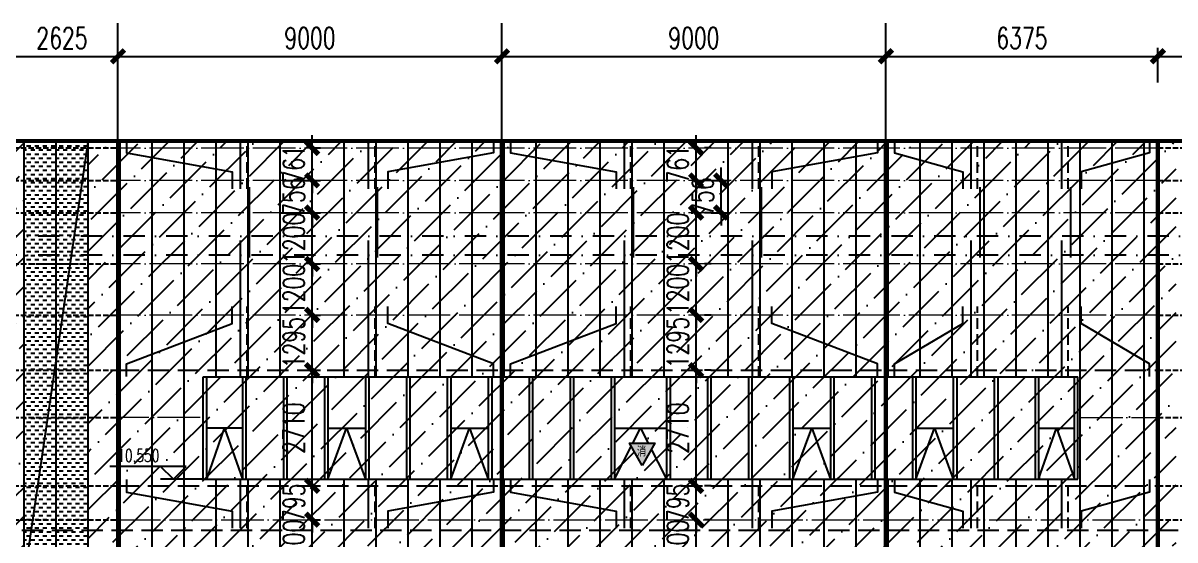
# Model space of a CAD drawing. Extents: x -2072575 to 87763, y -155913 to 742026.
# Drawn here: x -372440 to -345440, y 512340 to 524462 of the extents above; entities that cross this region are included whole.
import ezdxf
from ezdxf.enums import TextEntityAlignment as Align

# ---------------------------------------------------------------- set-up
doc = ezdxf.new("R2010")
doc.units = 0
doc.header["$LTSCALE"] = 1000
for name, pattern in [('20剖面图$0$DASH', [0.35, 0.25, -0.1]), ('__DASH', [0.35, 0.25, -0.1]), ('CENTER', [2, 1.25, -0.25, 0.25, -0.25]), ('DASHDOT', [1, 0.5, -0.25, 0, -0.25]), ('DASHED', [0.75, 0.5, -0.25]), ('DOT', [0.25, 0, -0.25]), ('DOTE', [2.42, 2, -0.2, 0.02, -0.2]), ('HIDDEN2', [0.1875, 0.125, -0.0625])]:
    doc.linetypes.add(name, pattern=pattern)
doc.layers.get('Defpoints').update_dxf_attribs({"color": 210})
for name, color, linetype in [('!ZN1-填充-8', 8, 'Continuous'), ('!ZN1-文字-7', 7, 'Continuous'), ('!ZN1-标注-173', 173, 'Continuous'), ('!ZN3-玻璃幕墙-4', 4, 'Continuous'), ('!ZN4-辅助材料-1', 1, 'Continuous'), ('12圆钢+30钢套管撑杆', 3, 'Continuous'), ('12圆钢斜拉条', 30, 'Continuous'), ('12圆钢直拉条', 22, 'Continuous'), ('250×150×4.5×8 H型钢', 3, 'HIDDEN2'), ('4玻璃幕墙', 4, 'Continuous'), ('60x60x5钢方管', 6, '20剖面图$0$DASH'), ('A-LIN-V', 9, 'Continuous'), ('A-云线', 50, 'Continuous'), ('AS-WALL', 40, 'Continuous'), ('DIM', 173, 'Continuous'), ('DIM_ELEV', 3, 'Continuous'), ('DOT', 8, 'DOT'), ('DOTE', 1, 'CENTER'), ('IE-填充-JYZS', 7, 'Continuous'), ('PUB_TEXT', 7, 'Continuous'), ('压型钢板', 23, 'Continuous')]:
    doc.layers.add(name, color=color, linetype=linetype)
doc.layers.add('A-加建区域', color=47, linetype='Continuous', plot=False)
doc.layers.add('冷弯薄壁C型钢 250x75x20x3.0', color=51, linetype='DOTE', lineweight=0)
doc.layers.add('梁', color=4, linetype='Continuous', lineweight=18)
doc.styles.add('_TCH_DIM', font='SIMPLEX', dxfattribs={"bigfont": 'GBCBIG'})
doc.styles.add('DHTEXT-1', font='romans.shx', dxfattribs={"width": 0.7, "bigfont": 'chinese.shx'})
doc.styles.add('样式 1', font='romans.shx', dxfattribs={"width": 0.7, "bigfont": 'chinese.shx'})
doc.dimstyles.new('ZN200', dxfattribs={"dimscale": 200, "dimtxt": 2.5, "dimasz": 1.5, "dimexe": 1, "dimexo": 2, "dimgap": 0.9, "dimtad": 1, "dimdec": 0, "dimdsep": 46, "dimtxsty": 'DHTEXT-1', "dimblk": 'ARCHTICK', "dimcen": 2.5, "dimclrd": 173, "dimclre": 173, "dimclrt": 7, "dimazin": 2, "dimtfac": 1, "dimtdec": 0, "dimtix": 1, "dimtmove": 2, "dimatfit": 3, "dimfxl": 0, "dimtolj": 1, "dimtzin": 0, "dimarcsym": 0})
pattern_1 = [(45, (388215.23, -503214.68), (252.5697, 926.0889), [1190.625, -238.125, 0, -238.125])]

# ---------------------------------------------------------------- blocks, each defined once
blk = doc.blocks.new('消防救援口标识')
blk.add_wipeout([(0, 0), (-150, 260), (150, 260)]).dxf.layer = '!ZN1-标注-173'
at = {"layer": '!ZN1-填充-8'}
h = blk.add_hatch(color=252, dxfattribs=at)
h.dxf.hatch_style = 1
h.paths.add_polyline_path([(0, 0), (-150, 260), (150, 260)])
at = {"layer": '!ZN1-标注-173'}
blk.add_lwpolyline([(0, 0), (-150, 260), (150, 260)], close=True, dxfattribs=at)
at = {"layer": '!ZN1-文字-7', "ltscale": 1.5, "style": '样式 1', "width": 0.7}
blk.add_text('消', height=120, dxfattribs=at).set_placement((-62, 164), align=Align.MIDDLE_LEFT)
blk = doc.blocks.new('20250905100330')
at = {"layer": '!ZN1-填充-8'}
h = blk.add_hatch(dxfattribs=at)
h.set_pattern_fill('ANSI36', color=252, scale=300, style=0)
h.set_pattern_definition(pattern_1)
h.paths.add_polyline_path([(6500, 2400), (6500, 0), (5200, 0), (5200, 2400)])
h.paths.add_polyline_path([(15800, 0), (-800, 0), (-800, 18450), (15800, 18450)])
h = blk.add_hatch(dxfattribs=at)
h.set_pattern_fill('ANSI36', color=252, scale=300, style=0)
h.set_pattern_definition(pattern_1)
h.paths.add_polyline_path([(42800, 18450), (17300, 18450), (17300, 0), (20000, 0), (20000, 5000), (25000, 5000), (25000, 0), (25000, 0), (25000, -300), (25300, 0), (40521, 0), (40500, 0), (27300, 0), (27300, 2400), (40500, 2400), (40500, 0), (44371, 0), (44300, 0), (42800, 0)])
at = {"layer": 'IE-填充-JYZS', "ltscale": 10}
h = blk.add_hatch(dxfattribs=at)
h.set_pattern_fill('DASH', color=252, scale=100)
h.set_pattern_definition([(0, (388215.23, -503214.675), (95.25, 95.25), [95.25, -95.25])])
h.paths.add_polyline_path([(17300, 8200), (15800, 8200), (15800, 18450), (17300, 18450)])
at = {"layer": '!ZN3-玻璃幕墙-4', "color": 252, "ltscale": 10}
for points in [[(20080, 10550), (20500, 11750), (20920, 10550)], [(22920, 10550), (23360, 11750), (23800, 10550)], [(25800, 10550), (26240, 11750), (26680, 10550)], [(29640, 10550), (30250, 11750), (30860, 10550)], [(33820, 10550), (34260, 11750), (34700, 10550)], [(36700, 10550), (37140, 11750), (37580, 10550)], [(39580, 10550), (40000, 11750), (40420, 10550)]]:
    blk.add_lwpolyline(points, dxfattribs=at)
at = {"layer": '4玻璃幕墙', "color": 252, "ltscale": 10}
for p, q in [((20000, 10550), (20000, 12950)), ((20000, 12950), (40500, 12950)), ((20080, 10550), (20080, 12950)), ((20920, 12950), (20920, 10550)), ((21000, 12950), (21000, 10550)), ((21880, 12950), (21880, 10550)), ((21960, 12950), (21960, 10550)), ((22840, 12950), (22840, 10550)), ((22920, 12950), (22920, 10550)), ((23800, 12950), (23800, 10550)), ((23880, 12950), (23880, 10550)), ((24760, 12950), (24760, 10550)), ((24840, 12950), (24840, 10550)), ((25720, 12950), (25720, 10550)), ((25800, 12950), (25800, 10550)), ((26680, 12950), (26680, 10550)), ((26760, 12950), (26760, 10550)), ((27640, 12950), (27640, 10550)), ((27720, 12950), (27720, 10550)), ((28600, 12950), (28600, 10550)), ((28680, 12950), (28680, 10550)), ((29560, 12950), (29560, 10550)), ((29640, 12950), (29640, 10550)), ((30860, 12950), (30860, 10550)), ((30940, 12950), (30940, 10550)), ((31820, 12950), (31820, 10550)), ((31900, 12950), (31900, 10550)), ((32780, 12950), (32780, 10550)), ((32860, 12950), (32860, 10550)), ((33740, 12950), (33740, 10550)), ((33820, 12950), (33820, 10550)), ((34700, 12950), (34700, 10550)), ((34780, 12950), (34780, 10550)), ((35660, 12950), (35660, 10550)), ((35740, 12950), (35740, 10550)), ((36620, 12950), (36620, 10550)), ((36700, 12950), (36700, 10550)), ((37580, 12950), (37580, 10550)), ((37660, 12950), (37660, 10550)), ((38540, 12950), (38540, 10550)), ((38620, 12950), (38620, 10550)), ((39500, 12950), (39500, 10550)), ((39580, 12950), (39580, 10550)), ((40420, 10550), (40420, 12950)), ((40500, 10550), (40500, 12950)), ((20920, 11750), (20080, 11750)), ((22920, 11750), (23800, 11750)), ((25800, 11750), (26680, 11750)), ((29640, 11750), (30860, 11750)), ((33820, 11750), (34700, 11750)), ((36700, 11750), (37580, 11750)), ((39580, 11750), (40420, 11750)), ((20000, 10550), (40500, 10550))]:
    blk.add_line(p, q, dxfattribs=at)
at = {"layer": 'A-LIN-V'}
for p, q in [((184900, 18500), (-700, 18500)), ((184900, 18450), (-700, 18450)), ((15800, 8200), (15800, 18450)), ((17300, 8200), (17300, 18450))]:
    blk.add_line(p, q, dxfattribs=at)
at = {"layer": 'AS-WALL', "color": 252}
blk.add_lwpolyline([(15800, 8200), (15800, 8200), (17300, 18450)], dxfattribs=at)
at = {"layer": '压型钢板', "color": 252, "ltscale": 10}
for p, q in [((15800, 0), (15800, 18500)), ((16550, 8200), (16550, 18500)), ((17300, 0), (17300, 18500)), ((18050, 0), (18050, 18500)), ((18800, 0), (18800, 18500)), ((19550, 0), (19550, 18500)), ((20300, 12950), (20300, 18500)), ((21050, 12950), (21050, 18500)), ((21800, 12950), (21800, 18500)), ((22550, 12950), (22550, 18500)), ((23300, 12950), (23300, 18500)), ((24050, 12950), (24050, 18500)), ((24800, 12950), (24800, 18500)), ((25550, 12950), (25550, 18500)), ((26300, 12950), (26300, 18500)), ((27050, 12950), (27050, 18500)), ((27800, 12950), (27800, 18500)), ((28550, 12950), (28550, 18500)), ((29300, 12950), (29300, 18500)), ((30050, 12950), (30050, 18500)), ((30800, 12950), (30800, 18500)), ((31550, 12950), (31550, 18500)), ((32300, 12950), (32300, 18500)), ((33050, 12950), (33050, 18500)), ((33800, 12950), (33800, 18500)), ((34550, 12950), (34550, 18500)), ((35300, 12950), (35300, 18500)), ((36050, 12950), (36050, 18500)), ((36800, 12950), (36800, 18500)), ((37550, 12950), (37550, 18500)), ((38300, 12950), (38300, 18500)), ((39050, 12950), (39050, 18500)), ((39800, 12950), (39800, 18500)), ((40550, 0), (40550, 18500)), ((41300, 0), (41300, 18500)), ((42050, 0), (42050, 18500)), ((20300, 5000), (20300, 10550)), ((21050, 5000), (21050, 10550)), ((21800, 5000), (21800, 10550)), ((22550, 5000), (22550, 10550)), ((23300, 5000), (23300, 10550)), ((24050, 5000), (24050, 10550)), ((24800, 5000), (24800, 10550)), ((25550, 0), (25550, 10550)), ((26300, 0), (26300, 10550)), ((27050, 0), (27050, 10550)), ((27800, 2400), (27800, 10550)), ((28550, 2400), (28550, 10550)), ((29300, 2400), (29300, 10550)), ((30050, 2400), (30050, 10550)), ((30800, 2400), (30800, 10550)), ((31550, 2400), (31550, 10550)), ((32300, 2400), (32300, 10550)), ((33050, 2400), (33050, 10550)), ((33800, 2400), (33800, 10550)), ((34550, 2400), (34550, 10550)), ((35300, 2400), (35300, 10550)), ((36050, 2400), (36050, 10550)), ((36800, 2400), (36800, 10550)), ((37550, 2400), (37550, 10550)), ((38300, 2400), (38300, 10550)), ((39050, 2400), (39050, 10550)), ((39800, 2400), (39800, 10550))]:
    blk.add_line(p, q, dxfattribs=at)
at = {"layer": '!ZN4-辅助材料-1', "color": 252, "xscale": 2, "yscale": 2, "zscale": 2}
blk.add_blockref('消防救援口标识', (30286, 10873), dxfattribs=at)
blk = doc.blocks.new('20250821140405')
at = {"layer": 'DOT', "linetype": 'DASHDOT'}
for p, q in [((192648.2, 18500), (-7043.9, 18500)), ((192648.2, 16250), (-7043.9, 16250)), ((192648.2, 15800), (-7043.9, 15800))]:
    blk.add_line(p, q, dxfattribs=at)
at = {"layer": 'DOTE', "ltscale": 280}
for p, q in [((18000, -5350), (18000, 21247.6)), ((27000, -5350), (27000, 21247.6)), ((36000, -5350), (36000, 21247.6))]:
    blk.add_line(p, q, dxfattribs=at)
blk = doc.blocks.new('_ArchTick')
at = {"color": 0, "linetype": 'ByBlock', "const_width": 0.4}
blk.add_lwpolyline([(-0.5, -0.5), (0.5, 0.5)], dxfattribs=at)
blk = doc.blocks.new('*D3595')
at = {"layer": 'Defpoints', "color": 0, "ltscale": 10, "transparency": 16777216}
for p in [(-366040, 521532), (-365665, 521532), (-366040, 520771)]:
    blk.add_point(p, dxfattribs=at)
at = {"layer": 'DIM', "color": 173, "linetype": 'ByBlock', "lineweight": -2, "ltscale": 10, "transparency": 16777216}
for p, q in [((-365665, 521532), (-365665, 521832)), ((-365665, 520771), (-365665, 521532)), ((-365640, 521532), (-365465, 521532)), ((-365665, 520771), (-365665, 520471)), ((-365640, 520771), (-365465, 520771))]:
    blk.add_line(p, q, dxfattribs=at)
at = {"layer": 'DIM', "color": 173, "lineweight": -2, "ltscale": 10, "transparency": 16777216, "xscale": 300, "yscale": 300, "zscale": 300}
for p, rotation in [((-365665, 521532), 270), ((-365665, 520771), 90)]:
    blk.add_blockref('_ArchTick', p, dxfattribs=dict(at, rotation=rotation))
at = {"layer": 'DIM', "color": 7, "ltscale": 10, "transparency": 16777216, "insert": (-366095, 521151), "char_height": 500, "attachment_point": 5, "rotation": 90, "style": 'DHTEXT-1'}
blk.add_mtext('\\A1;761', dxfattribs=at)
blk = doc.blocks.new('*D3596')
at = {"layer": 'Defpoints', "color": 0, "ltscale": 10, "transparency": 16777216}
for p in [(-366761, 520771), (-365665, 520771), (-366821, 520015)]:
    blk.add_point(p, dxfattribs=at)
at = {"layer": 'DIM', "color": 173, "linetype": 'ByBlock', "lineweight": -2, "ltscale": 10, "transparency": 16777216}
for p, q in [((-365665, 520771), (-365665, 521071)), ((-366361, 520771), (-365465, 520771)), ((-365665, 520015), (-365665, 520771)), ((-366421, 520015), (-365465, 520015)), ((-365665, 520015), (-365665, 519715))]:
    blk.add_line(p, q, dxfattribs=at)
at = {"layer": 'DIM', "color": 173, "lineweight": -2, "ltscale": 10, "transparency": 16777216, "xscale": 300, "yscale": 300, "zscale": 300}
for p, rotation in [((-365665, 520771), 270), ((-365665, 520015), 90)]:
    blk.add_blockref('_ArchTick', p, dxfattribs=dict(at, rotation=rotation))
at = {"layer": 'DIM', "color": 7, "ltscale": 10, "transparency": 16777216, "insert": (-366095, 520393), "char_height": 500, "attachment_point": 5, "rotation": 90, "style": 'DHTEXT-1'}
blk.add_mtext('\\A1;756', dxfattribs=at)
blk = doc.blocks.new('*D3597')
at = {"layer": 'Defpoints', "color": 0, "ltscale": 10, "transparency": 16777216}
for p in [(-366040, 520015), (-365665, 520015), (-366040, 518815)]:
    blk.add_point(p, dxfattribs=at)
at = {"layer": 'DIM', "color": 173, "linetype": 'ByBlock', "lineweight": -2, "ltscale": 10, "transparency": 16777216}
for p, q in [((-365665, 520015), (-365665, 520315)), ((-365665, 518815), (-365665, 520015)), ((-365640, 520015), (-365465, 520015)), ((-365665, 518815), (-365665, 518515)), ((-365640, 518815), (-365465, 518815))]:
    blk.add_line(p, q, dxfattribs=at)
at = {"layer": 'DIM', "color": 173, "lineweight": -2, "ltscale": 10, "transparency": 16777216, "xscale": 300, "yscale": 300, "zscale": 300}
for p, rotation in [((-365665, 520015), 270), ((-365665, 518815), 90)]:
    blk.add_blockref('_ArchTick', p, dxfattribs=dict(at, rotation=rotation))
at = {"layer": 'DIM', "color": 7, "ltscale": 10, "transparency": 16777216, "insert": (-366095, 519415), "char_height": 500, "attachment_point": 5, "rotation": 90, "style": 'DHTEXT-1'}
blk.add_mtext('\\A1;1200', dxfattribs=at)
blk = doc.blocks.new('*D3598')
at = {"layer": 'Defpoints', "color": 0, "ltscale": 10, "transparency": 16777216}
for p in [(-366040, 518815), (-365665, 518815), (-366040, 517615)]:
    blk.add_point(p, dxfattribs=at)
at = {"layer": 'DIM', "color": 173, "linetype": 'ByBlock', "lineweight": -2, "ltscale": 10, "transparency": 16777216}
for p, q in [((-365665, 518815), (-365665, 519115)), ((-365665, 517615), (-365665, 518815)), ((-365640, 518815), (-365465, 518815)), ((-365665, 517615), (-365665, 517315)), ((-365640, 517615), (-365465, 517615))]:
    blk.add_line(p, q, dxfattribs=at)
at = {"layer": 'DIM', "color": 173, "lineweight": -2, "ltscale": 10, "transparency": 16777216, "xscale": 300, "yscale": 300, "zscale": 300}
for p, rotation in [((-365665, 518815), 270), ((-365665, 517615), 90)]:
    blk.add_blockref('_ArchTick', p, dxfattribs=dict(at, rotation=rotation))
at = {"layer": 'DIM', "color": 7, "ltscale": 10, "transparency": 16777216, "insert": (-366095, 518215), "char_height": 500, "attachment_point": 5, "rotation": 90, "style": 'DHTEXT-1'}
blk.add_mtext('\\A1;1200', dxfattribs=at)
blk = doc.blocks.new('*D3599')
at = {"layer": 'Defpoints', "color": 0, "ltscale": 10, "transparency": 16777216}
for p in [(-366040, 517615), (-365665, 517615), (-366040, 516320)]:
    blk.add_point(p, dxfattribs=at)
at = {"layer": 'DIM', "color": 173, "linetype": 'ByBlock', "lineweight": -2, "ltscale": 10, "transparency": 16777216}
for p, q in [((-365665, 517615), (-365665, 517915)), ((-365665, 516320), (-365665, 517615)), ((-365640, 517615), (-365465, 517615)), ((-365665, 516320), (-365665, 516020)), ((-365640, 516320), (-365465, 516320))]:
    blk.add_line(p, q, dxfattribs=at)
at = {"layer": 'DIM', "color": 173, "lineweight": -2, "ltscale": 10, "transparency": 16777216, "xscale": 300, "yscale": 300, "zscale": 300}
for p, rotation in [((-365665, 517615), 270), ((-365665, 516320), 90)]:
    blk.add_blockref('_ArchTick', p, dxfattribs=dict(at, rotation=rotation))
at = {"layer": 'DIM', "color": 7, "ltscale": 10, "transparency": 16777216, "insert": (-366095, 516967), "char_height": 500, "attachment_point": 5, "rotation": 90, "style": 'DHTEXT-1'}
blk.add_mtext('\\A1;1295', dxfattribs=at)
blk = doc.blocks.new('*D3600')
at = {"layer": 'Defpoints', "color": 0, "ltscale": 10, "transparency": 16777216}
for p in [(-366040, 516320), (-365665, 516320), (-366040, 513610)]:
    blk.add_point(p, dxfattribs=at)
at = {"layer": 'DIM', "color": 173, "linetype": 'ByBlock', "lineweight": -2, "ltscale": 10, "transparency": 16777216}
for p, q in [((-365665, 513610), (-365665, 516320)), ((-365640, 516320), (-365465, 516320)), ((-365640, 513610), (-365465, 513610))]:
    blk.add_line(p, q, dxfattribs=at)
at = {"layer": 'DIM', "color": 173, "lineweight": -2, "ltscale": 10, "transparency": 16777216, "xscale": 300, "yscale": 300, "zscale": 300}
for p, rotation in [((-365665, 516320), 90), ((-365665, 513610), 270)]:
    blk.add_blockref('_ArchTick', p, dxfattribs=dict(at, rotation=rotation))
at = {"layer": 'DIM', "color": 7, "ltscale": 10, "transparency": 16777216, "insert": (-366095, 514965), "char_height": 500, "attachment_point": 5, "rotation": 90, "style": 'DHTEXT-1'}
blk.add_mtext('\\A1;2710', dxfattribs=at)
blk = doc.blocks.new('*D3601')
at = {"layer": 'Defpoints', "color": 0, "ltscale": 10, "transparency": 16777216}
for p in [(-366040, 513610), (-365665, 513610), (-366040, 512815)]:
    blk.add_point(p, dxfattribs=at)
at = {"layer": 'DIM', "color": 173, "linetype": 'ByBlock', "lineweight": -2, "ltscale": 10, "transparency": 16777216}
for p, q in [((-365665, 513610), (-365665, 513910)), ((-365665, 512815), (-365665, 513610)), ((-365640, 513610), (-365465, 513610)), ((-365665, 512815), (-365665, 512515)), ((-365640, 512815), (-365465, 512815))]:
    blk.add_line(p, q, dxfattribs=at)
at = {"layer": 'DIM', "color": 173, "lineweight": -2, "ltscale": 10, "transparency": 16777216, "xscale": 300, "yscale": 300, "zscale": 300}
for p, rotation in [((-365665, 513610), 270), ((-365665, 512815), 90)]:
    blk.add_blockref('_ArchTick', p, dxfattribs=dict(at, rotation=rotation))
at = {"layer": 'DIM', "color": 7, "ltscale": 10, "transparency": 16777216, "insert": (-366095, 513212), "char_height": 500, "attachment_point": 5, "rotation": 90, "style": 'DHTEXT-1'}
blk.add_mtext('\\A1;795', dxfattribs=at)
blk = doc.blocks.new('*D3602')
at = {"layer": 'Defpoints', "color": 0, "ltscale": 10, "transparency": 16777216}
for p in [(-366040, 512815), (-365665, 512815), (-366040, 511615)]:
    blk.add_point(p, dxfattribs=at)
at = {"layer": 'DIM', "color": 173, "linetype": 'ByBlock', "lineweight": -2, "ltscale": 10, "transparency": 16777216}
for p, q in [((-365665, 512815), (-365665, 513115)), ((-365665, 511615), (-365665, 512815)), ((-365640, 512815), (-365465, 512815)), ((-365665, 511615), (-365665, 511315)), ((-365640, 511615), (-365465, 511615))]:
    blk.add_line(p, q, dxfattribs=at)
at = {"layer": 'DIM', "color": 173, "lineweight": -2, "ltscale": 10, "transparency": 16777216, "xscale": 300, "yscale": 300, "zscale": 300}
for p, rotation in [((-365665, 512815), 270), ((-365665, 511615), 90)]:
    blk.add_blockref('_ArchTick', p, dxfattribs=dict(at, rotation=rotation))
at = {"layer": 'DIM', "color": 7, "ltscale": 10, "transparency": 16777216, "insert": (-366095, 512215), "char_height": 500, "attachment_point": 5, "rotation": 90, "style": 'DHTEXT-1'}
blk.add_mtext('\\A1;1200', dxfattribs=at)
blk = doc.blocks.new('*D3606')
at = {"layer": 'Defpoints', "color": 0, "ltscale": 10, "transparency": 16777216}
for p in [(-356715, 521532), (-356665, 521532), (-356715, 520771)]:
    blk.add_point(p, dxfattribs=at)
at = {"layer": 'DIM', "color": 173, "linetype": 'ByBlock', "lineweight": -2, "ltscale": 10, "transparency": 16777216}
for p, q in [((-356665, 521532), (-356665, 521832)), ((-356665, 520771), (-356665, 521532)), ((-356315, 521532), (-356465, 521532)), ((-356665, 520771), (-356665, 520471)), ((-356315, 520771), (-356465, 520771))]:
    blk.add_line(p, q, dxfattribs=at)
at = {"layer": 'DIM', "color": 173, "lineweight": -2, "ltscale": 10, "transparency": 16777216, "xscale": 300, "yscale": 300, "zscale": 300}
for p, rotation in [((-356665, 521532), 270), ((-356665, 520771), 90)]:
    blk.add_blockref('_ArchTick', p, dxfattribs=dict(at, rotation=rotation))
at = {"layer": 'DIM', "color": 7, "ltscale": 10, "transparency": 16777216, "insert": (-357095, 521151), "char_height": 500, "attachment_point": 5, "rotation": 90, "style": 'DHTEXT-1'}
blk.add_mtext('\\A1;761', dxfattribs=at)
blk = doc.blocks.new('*D3607')
at = {"layer": 'Defpoints', "color": 0, "ltscale": 10, "transparency": 16777216}
for p in [(-356715, 520771), (-356079, 520771), (-356715, 520015)]:
    blk.add_point(p, dxfattribs=at)
at = {"layer": 'DIM', "color": 173, "linetype": 'ByBlock', "lineweight": -2, "ltscale": 10, "transparency": 16777216}
for p, q in [((-356079, 520771), (-356079, 521071)), ((-356315, 520771), (-355879, 520771)), ((-356079, 520015), (-356079, 520771)), ((-356315, 520015), (-355879, 520015)), ((-356079, 520015), (-356079, 519715))]:
    blk.add_line(p, q, dxfattribs=at)
at = {"layer": 'DIM', "color": 173, "lineweight": -2, "ltscale": 10, "transparency": 16777216, "xscale": 300, "yscale": 300, "zscale": 300}
for p, rotation in [((-356079, 520771), 270), ((-356079, 520015), 90)]:
    blk.add_blockref('_ArchTick', p, dxfattribs=dict(at, rotation=rotation))
at = {"layer": 'DIM', "color": 7, "ltscale": 10, "transparency": 16777216, "insert": (-356509, 520393), "char_height": 500, "attachment_point": 5, "rotation": 90, "style": 'DHTEXT-1'}
blk.add_mtext('\\A1;756', dxfattribs=at)
blk = doc.blocks.new('*D3608')
at = {"layer": 'Defpoints', "color": 0, "ltscale": 10, "transparency": 16777216}
for p in [(-356715, 520015), (-356665, 520015), (-356715, 518815)]:
    blk.add_point(p, dxfattribs=at)
at = {"layer": 'DIM', "color": 173, "linetype": 'ByBlock', "lineweight": -2, "ltscale": 10, "transparency": 16777216}
for p, q in [((-356665, 520015), (-356665, 520315)), ((-356665, 518815), (-356665, 520015)), ((-356315, 520015), (-356465, 520015)), ((-356665, 518815), (-356665, 518515)), ((-356315, 518815), (-356465, 518815))]:
    blk.add_line(p, q, dxfattribs=at)
at = {"layer": 'DIM', "color": 173, "lineweight": -2, "ltscale": 10, "transparency": 16777216, "xscale": 300, "yscale": 300, "zscale": 300}
for p, rotation in [((-356665, 520015), 270), ((-356665, 518815), 90)]:
    blk.add_blockref('_ArchTick', p, dxfattribs=dict(at, rotation=rotation))
at = {"layer": 'DIM', "color": 7, "ltscale": 10, "transparency": 16777216, "insert": (-357095, 519415), "char_height": 500, "attachment_point": 5, "rotation": 90, "style": 'DHTEXT-1'}
blk.add_mtext('\\A1;1200', dxfattribs=at)
blk = doc.blocks.new('*D3609')
at = {"layer": 'Defpoints', "color": 0, "ltscale": 10, "transparency": 16777216}
for p in [(-356715, 518815), (-356665, 518815), (-356715, 517615)]:
    blk.add_point(p, dxfattribs=at)
at = {"layer": 'DIM', "color": 173, "linetype": 'ByBlock', "lineweight": -2, "ltscale": 10, "transparency": 16777216}
for p, q in [((-356665, 518815), (-356665, 519115)), ((-356665, 517615), (-356665, 518815)), ((-356315, 518815), (-356465, 518815)), ((-356665, 517615), (-356665, 517315)), ((-356315, 517615), (-356465, 517615))]:
    blk.add_line(p, q, dxfattribs=at)
at = {"layer": 'DIM', "color": 173, "lineweight": -2, "ltscale": 10, "transparency": 16777216, "xscale": 300, "yscale": 300, "zscale": 300}
for p, rotation in [((-356665, 518815), 270), ((-356665, 517615), 90)]:
    blk.add_blockref('_ArchTick', p, dxfattribs=dict(at, rotation=rotation))
at = {"layer": 'DIM', "color": 7, "ltscale": 10, "transparency": 16777216, "insert": (-357095, 518215), "char_height": 500, "attachment_point": 5, "rotation": 90, "style": 'DHTEXT-1'}
blk.add_mtext('\\A1;1200', dxfattribs=at)
blk = doc.blocks.new('*D3610')
at = {"layer": 'Defpoints', "color": 0, "ltscale": 10, "transparency": 16777216}
for p in [(-356715, 517615), (-356665, 517615), (-356715, 516320)]:
    blk.add_point(p, dxfattribs=at)
at = {"layer": 'DIM', "color": 173, "linetype": 'ByBlock', "lineweight": -2, "ltscale": 10, "transparency": 16777216}
for p, q in [((-356665, 517615), (-356665, 517915)), ((-356665, 516320), (-356665, 517615)), ((-356315, 517615), (-356465, 517615)), ((-356665, 516320), (-356665, 516020)), ((-356315, 516320), (-356465, 516320))]:
    blk.add_line(p, q, dxfattribs=at)
at = {"layer": 'DIM', "color": 173, "lineweight": -2, "ltscale": 10, "transparency": 16777216, "xscale": 300, "yscale": 300, "zscale": 300}
for p, rotation in [((-356665, 517615), 270), ((-356665, 516320), 90)]:
    blk.add_blockref('_ArchTick', p, dxfattribs=dict(at, rotation=rotation))
at = {"layer": 'DIM', "color": 7, "ltscale": 10, "transparency": 16777216, "insert": (-357095, 516967), "char_height": 500, "attachment_point": 5, "rotation": 90, "style": 'DHTEXT-1'}
blk.add_mtext('\\A1;1295', dxfattribs=at)
blk = doc.blocks.new('*D3611')
at = {"layer": 'Defpoints', "color": 0, "ltscale": 10, "transparency": 16777216}
for p in [(-356715, 516320), (-356665, 516320), (-356715, 513610)]:
    blk.add_point(p, dxfattribs=at)
at = {"layer": 'DIM', "color": 173, "linetype": 'ByBlock', "lineweight": -2, "ltscale": 10, "transparency": 16777216}
for p, q in [((-356665, 513610), (-356665, 516320)), ((-356315, 516320), (-356465, 516320)), ((-356315, 513610), (-356465, 513610))]:
    blk.add_line(p, q, dxfattribs=at)
at = {"layer": 'DIM', "color": 173, "lineweight": -2, "ltscale": 10, "transparency": 16777216, "xscale": 300, "yscale": 300, "zscale": 300}
for p, rotation in [((-356665, 516320), 90), ((-356665, 513610), 270)]:
    blk.add_blockref('_ArchTick', p, dxfattribs=dict(at, rotation=rotation))
at = {"layer": 'DIM', "color": 7, "ltscale": 10, "transparency": 16777216, "insert": (-357095, 514965), "char_height": 500, "attachment_point": 5, "rotation": 90, "style": 'DHTEXT-1'}
blk.add_mtext('\\A1;2710', dxfattribs=at)
blk = doc.blocks.new('*D3612')
at = {"layer": 'Defpoints', "color": 0, "ltscale": 10, "transparency": 16777216}
for p in [(-356715, 513610), (-356665, 513610), (-356715, 512815)]:
    blk.add_point(p, dxfattribs=at)
at = {"layer": 'DIM', "color": 173, "linetype": 'ByBlock', "lineweight": -2, "ltscale": 10, "transparency": 16777216}
for p, q in [((-356665, 513610), (-356665, 513910)), ((-356665, 512815), (-356665, 513610)), ((-356315, 513610), (-356465, 513610)), ((-356665, 512815), (-356665, 512515)), ((-356315, 512815), (-356465, 512815))]:
    blk.add_line(p, q, dxfattribs=at)
at = {"layer": 'DIM', "color": 173, "lineweight": -2, "ltscale": 10, "transparency": 16777216, "xscale": 300, "yscale": 300, "zscale": 300}
for p, rotation in [((-356665, 513610), 270), ((-356665, 512815), 90)]:
    blk.add_blockref('_ArchTick', p, dxfattribs=dict(at, rotation=rotation))
at = {"layer": 'DIM', "color": 7, "ltscale": 10, "transparency": 16777216, "insert": (-357095, 513212), "char_height": 500, "attachment_point": 5, "rotation": 90, "style": 'DHTEXT-1'}
blk.add_mtext('\\A1;795', dxfattribs=at)
blk = doc.blocks.new('*D3613')
at = {"layer": 'Defpoints', "color": 0, "ltscale": 10, "transparency": 16777216}
for p in [(-356715, 512815), (-356665, 512815), (-356715, 511615)]:
    blk.add_point(p, dxfattribs=at)
at = {"layer": 'DIM', "color": 173, "linetype": 'ByBlock', "lineweight": -2, "ltscale": 10, "transparency": 16777216}
for p, q in [((-356665, 512815), (-356665, 513115)), ((-356665, 511615), (-356665, 512815)), ((-356315, 512815), (-356465, 512815)), ((-356665, 511615), (-356665, 511315)), ((-356315, 511615), (-356465, 511615))]:
    blk.add_line(p, q, dxfattribs=at)
at = {"layer": 'DIM', "color": 173, "lineweight": -2, "ltscale": 10, "transparency": 16777216, "xscale": 300, "yscale": 300, "zscale": 300}
for p, rotation in [((-356665, 512815), 270), ((-356665, 511615), 90)]:
    blk.add_blockref('_ArchTick', p, dxfattribs=dict(at, rotation=rotation))
at = {"layer": 'DIM', "color": 7, "ltscale": 10, "transparency": 16777216, "insert": (-357095, 512215), "char_height": 500, "attachment_point": 5, "rotation": 90, "style": 'DHTEXT-1'}
blk.add_mtext('\\A1;1200', dxfattribs=at)
blk = doc.blocks.new('*D3648')
at = {"layer": 'Defpoints', "color": 0, "ltscale": 10, "transparency": 16777216}
for p in [(-343215, 523681), (-345840, 522664), (-343215, 522664)]:
    blk.add_point(p, dxfattribs=at)
at = {"layer": 'DIM', "color": 173, "linetype": 'ByBlock', "lineweight": -2, "ltscale": 10, "transparency": 16777216}
for p, q in [((-345840, 523064), (-345840, 523881)), ((-343215, 523064), (-343215, 523881)), ((-345840, 523681), (-343215, 523681))]:
    blk.add_line(p, q, dxfattribs=at)
at = {"layer": 'DIM', "color": 173, "lineweight": -2, "ltscale": 10, "transparency": 16777216, "xscale": 300, "yscale": 300, "zscale": 300, "rotation": 180}
blk.add_blockref('_ArchTick', (-345840, 523681), dxfattribs=at)
at = {"layer": 'DIM', "color": 173, "lineweight": -2, "ltscale": 10, "transparency": 16777216, "xscale": 300, "yscale": 300, "zscale": 300}
blk.add_blockref('_ArchTick', (-343215, 523681), dxfattribs=at)
at = {"layer": 'DIM', "color": 7, "ltscale": 10, "transparency": 16777216, "insert": (-344528, 524111), "char_height": 500, "attachment_point": 5, "style": 'DHTEXT-1'}
blk.add_mtext('\\A1;2625', dxfattribs=at)
blk = doc.blocks.new('*D3649')
at = {"layer": 'Defpoints', "color": 0, "ltscale": 10, "transparency": 16777216}
for p in [(-345840, 523681), (-352215, 522664), (-345840, 522664)]:
    blk.add_point(p, dxfattribs=at)
at = {"layer": 'DIM', "color": 173, "linetype": 'ByBlock', "lineweight": -2, "ltscale": 10, "transparency": 16777216}
for p, q in [((-352215, 523064), (-352215, 523881)), ((-345840, 523064), (-345840, 523881)), ((-352215, 523681), (-345840, 523681))]:
    blk.add_line(p, q, dxfattribs=at)
at = {"layer": 'DIM', "color": 173, "lineweight": -2, "ltscale": 10, "transparency": 16777216, "xscale": 300, "yscale": 300, "zscale": 300, "rotation": 180}
blk.add_blockref('_ArchTick', (-352215, 523681), dxfattribs=at)
at = {"layer": 'DIM', "color": 173, "lineweight": -2, "ltscale": 10, "transparency": 16777216, "xscale": 300, "yscale": 300, "zscale": 300}
blk.add_blockref('_ArchTick', (-345840, 523681), dxfattribs=at)
at = {"layer": 'DIM', "color": 7, "ltscale": 10, "transparency": 16777216, "insert": (-349028, 524111), "char_height": 500, "attachment_point": 5, "style": 'DHTEXT-1'}
blk.add_mtext('\\A1;6375', dxfattribs=at)
blk = doc.blocks.new('*D3650')
at = {"layer": 'Defpoints', "color": 0, "ltscale": 10, "transparency": 16777216}
for p in [(-352215, 523681), (-361215, 522664), (-352215, 522664)]:
    blk.add_point(p, dxfattribs=at)
at = {"layer": 'DIM', "color": 173, "linetype": 'ByBlock', "lineweight": -2, "ltscale": 10, "transparency": 16777216}
for p, q in [((-361215, 523064), (-361215, 523881)), ((-352215, 523064), (-352215, 523881)), ((-361215, 523681), (-352215, 523681))]:
    blk.add_line(p, q, dxfattribs=at)
at = {"layer": 'DIM', "color": 173, "lineweight": -2, "ltscale": 10, "transparency": 16777216, "xscale": 300, "yscale": 300, "zscale": 300, "rotation": 180}
blk.add_blockref('_ArchTick', (-361215, 523681), dxfattribs=at)
at = {"layer": 'DIM', "color": 173, "lineweight": -2, "ltscale": 10, "transparency": 16777216, "xscale": 300, "yscale": 300, "zscale": 300}
blk.add_blockref('_ArchTick', (-352215, 523681), dxfattribs=at)
at = {"layer": 'DIM', "color": 7, "ltscale": 10, "transparency": 16777216, "insert": (-356715, 524111), "char_height": 500, "attachment_point": 5, "style": 'DHTEXT-1'}
blk.add_mtext('\\A1;9000', dxfattribs=at)
blk = doc.blocks.new('*D3651')
at = {"layer": 'Defpoints', "color": 0, "ltscale": 10, "transparency": 16777216}
for p in [(-361215, 523681), (-370215, 522664), (-361215, 522664)]:
    blk.add_point(p, dxfattribs=at)
at = {"layer": 'DIM', "color": 173, "linetype": 'ByBlock', "lineweight": -2, "ltscale": 10, "transparency": 16777216}
for p, q in [((-370215, 523064), (-370215, 523881)), ((-361215, 523064), (-361215, 523881)), ((-370215, 523681), (-361215, 523681))]:
    blk.add_line(p, q, dxfattribs=at)
at = {"layer": 'DIM', "color": 173, "lineweight": -2, "ltscale": 10, "transparency": 16777216, "xscale": 300, "yscale": 300, "zscale": 300, "rotation": 180}
blk.add_blockref('_ArchTick', (-370215, 523681), dxfattribs=at)
at = {"layer": 'DIM', "color": 173, "lineweight": -2, "ltscale": 10, "transparency": 16777216, "xscale": 300, "yscale": 300, "zscale": 300}
blk.add_blockref('_ArchTick', (-361215, 523681), dxfattribs=at)
at = {"layer": 'DIM', "color": 7, "ltscale": 10, "transparency": 16777216, "insert": (-365715, 524111), "char_height": 500, "attachment_point": 5, "style": 'DHTEXT-1'}
blk.add_mtext('\\A1;9000', dxfattribs=at)
blk = doc.blocks.new('*D3652')
at = {"layer": 'Defpoints', "color": 0, "ltscale": 10, "transparency": 16777216}
for p in [(-370215, 523681), (-372840, 522664), (-370215, 522664)]:
    blk.add_point(p, dxfattribs=at)
at = {"layer": 'DIM', "color": 173, "linetype": 'ByBlock', "lineweight": -2, "ltscale": 10, "transparency": 16777216}
for p, q in [((-372840, 523064), (-372840, 523881)), ((-370215, 523064), (-370215, 523881)), ((-372840, 523681), (-370215, 523681))]:
    blk.add_line(p, q, dxfattribs=at)
at = {"layer": 'DIM', "color": 173, "lineweight": -2, "ltscale": 10, "transparency": 16777216, "xscale": 300, "yscale": 300, "zscale": 300, "rotation": 180}
blk.add_blockref('_ArchTick', (-372840, 523681), dxfattribs=at)
at = {"layer": 'DIM', "color": 173, "lineweight": -2, "ltscale": 10, "transparency": 16777216, "xscale": 300, "yscale": 300, "zscale": 300}
blk.add_blockref('_ArchTick', (-370215, 523681), dxfattribs=at)
at = {"layer": 'DIM', "color": 7, "ltscale": 10, "transparency": 16777216, "insert": (-371528, 524111), "char_height": 500, "attachment_point": 5, "style": 'DHTEXT-1'}
blk.add_mtext('\\A1;2625', dxfattribs=at)

msp = doc.modelspace()

# ---------------------------------------------------------------- linework, layer by layer
at = {"layer": 'A-加建区域', "linetype": '__DASH', "ltscale": 2}
msp.add_line((-195567, 512564.7), (-395259.1, 512564.7), dxfattribs=at)
at = {"layer": 'DIM_ELEV'}
for p, q in [((-368615.2, 514064.7), (-370403.2, 514064.7)), ((-368915.2, 513764.7), (-369215.2, 514064.7)), ((-368915.2, 513764.7), (-368615.2, 514064.7)), ((-368215.2, 513764.7), (-369215.2, 513764.7))]:
    msp.add_line(p, q, dxfattribs=at)

# ---------------------------------------------------------------- texts
at = {"layer": 'PUB_TEXT', "style": '_TCH_DIM', "width": 0.705882}
msp.add_text('10.550', height=297.5, dxfattribs=at).set_placement((-370233.2, 514169.7))

# ---------------------------------------------------------------- dimensions: what is measured, and where the dimension line sits
at = {"layer": 'DIM', "ltscale": 10}
for base, p1, p2, picture, middle in [((-370215.2, 523681.3), (-372840.2, 522664.2), (-370215.2, 522664.2), '*D3652', (-371527.7, 524111.3)), ((-361215.2, 523681.3), (-370215.2, 522664.2), (-361215.2, 522664.2), '*D3651', (-365715.2, 524111.3)), ((-352215.2, 523681.3), (-361215.2, 522664.2), (-352215.2, 522664.2), '*D3650', (-356715.2, 524111.3)), ((-345840.2, 523681.3), (-352215.2, 522664.2), (-345840.2, 522664.2), '*D3649', (-349027.7, 524111.3)), ((-343215.2, 523681.3), (-345840.2, 522664.2), (-343215.2, 522664.2), '*D3648', (-344527.7, 524111.3))]:
    dim = msp.add_linear_dim(base=base, p1=p1, p2=p2, dimstyle='ZN200', override={"dimfxl": 2}, dxfattribs=at)
    dim.commit()
    dim.dimension.update_dxf_attribs({"geometry": picture, "text_midpoint": middle})

# ---------------------------------------------------------------- next in the draw order: block references
at = {"layer": '12圆钢直拉条', "ltscale": 1000}
msp.add_blockref('20250905100330', (-388215.2, 503214.7), dxfattribs=at)

# ---------------------------------------------------------------- next in the draw order: linework, layer by layer
at = {"layer": '12圆钢+30钢套管撑杆', "color": 3}
for p, q in [((-367340.2, 520570.9), (-367340.2, 521714.7)), ((-364340.2, 520570.9), (-364340.2, 521714.7)), ((-358340.2, 520570.9), (-358340.2, 521714.7)), ((-355340.2, 520570.9), (-355340.2, 521714.7)), ((-350215.2, 520570.9), (-350215.2, 521714.7)), ((-348090.2, 520570.9), (-348090.2, 521714.7)), ((-367340.2, 516164.7), (-367340.2, 517814.7)), ((-364340.2, 516164.7), (-364340.2, 517814.7)), ((-358340.2, 516164.7), (-358340.2, 517814.7)), ((-355340.2, 516164.7), (-355340.2, 517814.7)), ((-350215.2, 516164.7), (-350215.2, 517814.7)), ((-348090.2, 516164.7), (-348090.2, 517814.7)), ((-367340.2, 512614.7), (-367340.2, 513758.4)), ((-364340.2, 512614.7), (-364340.2, 513758.4)), ((-358340.2, 512614.7), (-358340.2, 513758.4)), ((-355340.2, 512614.7), (-355340.2, 513758.4)), ((-350215.2, 512614.7), (-350215.2, 513758.4)), ((-348090.2, 512614.7), (-348090.2, 513758.4))]:
    msp.add_line(p, q, dxfattribs=at)
at = {"layer": '12圆钢+30钢套管撑杆', "color": 3, "linetype": 'DASHED', "ltscale": 0.5}
for p, q in [((-367190.2, 520570.9), (-367190.2, 521714.7)), ((-364190.2, 520570.9), (-364190.2, 521714.7)), ((-358190.2, 520570.9), (-358190.2, 521714.7)), ((-355190.2, 520570.9), (-355190.2, 521714.7)), ((-350065.2, 520570.9), (-350065.2, 521714.7)), ((-347940.2, 520570.9), (-347940.2, 521714.7)), ((-367190.2, 516164.7), (-367190.2, 517814.7)), ((-364190.2, 516164.7), (-364190.2, 517814.7)), ((-358190.2, 516164.7), (-358190.2, 517814.7)), ((-355190.2, 516164.7), (-355190.2, 517814.7)), ((-350065.2, 516164.7), (-350065.2, 517814.7)), ((-347940.2, 516164.7), (-347940.2, 517814.7)), ((-367190.2, 512614.7), (-367190.2, 513758.4)), ((-364190.2, 512614.7), (-364190.2, 513758.4)), ((-358190.2, 512614.7), (-358190.2, 513758.4)), ((-355190.2, 512614.7), (-355190.2, 513758.4)), ((-350065.2, 512614.7), (-350065.2, 513758.4)), ((-347940.2, 512614.7), (-347940.2, 513758.4))]:
    msp.add_line(p, q, dxfattribs=at)
at = {"layer": '12圆钢斜拉条', "ltscale": 1000}
for points in [[(-370015.2, 521714.7), (-370015.2, 521414.7), (-367540.2, 520970.9), (-367540.2, 520570.9)], [(-361415.2, 521714.7), (-361415.2, 521414.7), (-363890.2, 520970.9), (-363890.2, 520570.9)], [(-361015.2, 521714.7), (-361015.2, 521414.7), (-358540.2, 520970.9), (-358540.2, 520570.9)], [(-352415.2, 521714.7), (-352415.2, 521414.7), (-354890.2, 520970.9), (-354890.2, 520570.9)], [(-352015.2, 521714.7), (-352015.2, 521414.7), (-350415.2, 520970.9), (-350415.2, 520570.9)], [(-346040.2, 521714.7), (-346040.2, 521414.7), (-347640.2, 520970.9), (-347640.2, 520570.9)], [(-370015.2, 516169.7), (-370015.2, 516469.7), (-367540.2, 517414.7), (-367540.2, 517814.7)], [(-361415.2, 516169.7), (-361415.2, 516469.7), (-363890.2, 517414.7), (-363890.2, 517814.7)], [(-361015.2, 516169.7), (-361015.2, 516469.7), (-358540.2, 517414.7), (-358540.2, 517814.7)], [(-352415.2, 516169.7), (-352415.2, 516469.7), (-354890.2, 517414.7), (-354890.2, 517814.7)], [(-352015.2, 516169.7), (-352015.2, 516469.7), (-350415.2, 517414.7), (-350415.2, 517814.7)], [(-346040.2, 516169.7), (-346040.2, 516469.7), (-347640.2, 517414.7), (-347640.2, 517814.7)], [(-370015.2, 513758.4), (-370015.2, 513458.4), (-367540.2, 513014.7), (-367540.2, 512614.7)], [(-361415.2, 513758.4), (-361415.2, 513458.4), (-363890.2, 513014.7), (-363890.2, 512614.7)], [(-361015.2, 513758.4), (-361015.2, 513458.4), (-358540.2, 513014.7), (-358540.2, 512614.7)], [(-352415.2, 513758.4), (-352415.2, 513458.4), (-354890.2, 513014.7), (-354890.2, 512614.7)], [(-352015.2, 513758.4), (-352015.2, 513458.4), (-350415.2, 513014.7), (-350415.2, 512614.7)], [(-346040.2, 513758.4), (-346040.2, 513458.4), (-347640.2, 513014.7), (-347640.2, 512614.7)]]:
    msp.add_lwpolyline(points, dxfattribs=at)
at = {"layer": '12圆钢直拉条', "ltscale": 1000}
for p, q in [((-367140.2, 520614.7), (-367140.2, 518964.7)), ((-364140.2, 520614.7), (-364140.2, 518964.7)), ((-358140.2, 520614.7), (-358140.2, 518964.7)), ((-355140.2, 520614.7), (-355140.2, 518964.7)), ((-350015.2, 520614.7), (-350015.2, 518964.7)), ((-347890.2, 520614.7), (-347890.2, 518964.7)), ((-367340.2, 517714.7), (-367340.2, 519364.7)), ((-364340.2, 517714.7), (-364340.2, 519364.7)), ((-358340.2, 517714.7), (-358340.2, 519364.7)), ((-355340.2, 517714.7), (-355340.2, 519364.7)), ((-350215.2, 517714.7), (-350215.2, 519364.7)), ((-348090.2, 517714.7), (-348090.2, 519364.7))]:
    msp.add_line(p, q, dxfattribs=at)
at = {"layer": '250×150×4.5×8 H型钢', "linetype": '20剖面图$0$DASH', "ltscale": 2}
for p, q in [((-370215.2, 516319.7), (-361215.2, 516319.7)), ((-361215.2, 516319.7), (-352215.2, 516319.7)), ((-352215.2, 516319.7), (-345840.2, 516319.7)), ((-370215.2, 513609.7), (-361215.2, 513609.7)), ((-361215.2, 513609.7), (-352215.2, 513609.7)), ((-352215.2, 513609.7), (-345840.2, 513609.7))]:
    msp.add_line(p, q, dxfattribs=at)
at = {"layer": '60x60x5钢方管', "ltscale": 0.5}
for p, q in [((-372840.2, 521531.8, 0), (-370215.2, 521531.8, 0)), ((-345840.2, 521531.8, 0), (-343215.2, 521531.8, 0)), ((-372840.2, 520770.9), (-370215.2, 520770.9)), ((-345840.2, 520770.9), (-343215.2, 520770.9)), ((-372840.2, 520014.7), (-370215.2, 520014.7)), ((-345840.2, 520014.7), (-343215.2, 520014.7)), ((-372840.2, 518814.7), (-370215.2, 518814.7)), ((-345840.2, 518814.7), (-343215.2, 518814.7)), ((-372840.2, 517614.7), (-370215.2, 517614.7)), ((-345840.2, 517614.7), (-343215.2, 517614.7)), ((-372840.2, 516319.7), (-370215.2, 516319.7)), ((-345840.2, 516319.7), (-343215.2, 516319.7)), ((-372840.2, 515214.7), (-370215.2, 515214.7)), ((-345840.2, 515214.7), (-343215.2, 515214.7)), ((-372840.2, 513609.7), (-370215.2, 513609.7)), ((-345840.2, 513609.7), (-343215.2, 513609.7)), ((-372840.2, 512814.7), (-370215.2, 512814.7)), ((-345840.2, 512814.7), (-343215.2, 512814.7))]:
    msp.add_line(p, q, dxfattribs=at)
at = {"layer": '冷弯薄壁C型钢 250x75x20x3.0', "ltscale": 0.5}
for p, q in [((-361215.2, 521526.8, 0), (-370215.2, 521526.8, 0)), ((-352215.2, 521526.8, 0), (-361215.2, 521526.8, 0)), ((-345840.2, 521526.8, 0), (-352215.2, 521526.8, 0)), ((-361215.2, 520770.9), (-370215.2, 520770.9)), ((-352215.2, 520770.9), (-361215.2, 520770.9)), ((-345840.2, 520770.9), (-352215.2, 520770.9)), ((-361215.2, 520014.7), (-370215.2, 520014.7)), ((-352215.2, 520014.7), (-361215.2, 520014.7)), ((-345840.2, 520014.7), (-352215.2, 520014.7)), ((-361215.2, 518814.7), (-370215.2, 518814.7)), ((-352215.2, 518814.7), (-361215.2, 518814.7)), ((-345840.2, 518814.7), (-352215.2, 518814.7)), ((-361215.2, 517614.7), (-370215.2, 517614.7)), ((-352215.2, 517614.7), (-361215.2, 517614.7)), ((-345840.2, 517614.7), (-352215.2, 517614.7)), ((-368285.2, 515214.7), (-370215.2, 515214.7)), ((-347665.2, 515214.7), (-345840.2, 515214.7)), ((-370215.2, 512814.7), (-361215.2, 512814.7)), ((-361215.2, 512814.7), (-352215.2, 512814.7)), ((-352215.2, 512814.7), (-345840.2, 512814.7))]:
    msp.add_line(p, q, dxfattribs=at)
at = {"layer": '梁', "ltscale": 10, "const_width": 100}
for points in [[(-370215.2, 521714.7), (-370215.2, 502914.7)], [(-361215.2, 521714.7), (-361215.2, 502914.7)], [(-352215.2, 521714.7), (-352215.2, 502914.7)]]:
    msp.add_lwpolyline(points, dxfattribs=at)
at = {"layer": '梁', "color": 1, "ltscale": 10, "const_width": 100}
msp.add_lwpolyline([(-345840.2, 521714.7), (-345840.2, 502914.7)], dxfattribs=at)

# ---------------------------------------------------------------- next in the draw order: block references
at = {"layer": 'A-云线', "ltscale": 10}
msp.add_blockref('20250821140405', (-388215.2, 503214.7), dxfattribs=at)

# ---------------------------------------------------------------- next in the draw order: dimensions: what is measured, and where the dimension line sits
at = {"layer": 'DIM', "ltscale": 10}
for base, p1, p2, picture, middle in [((-365665.2, 521531.8), (-366040.2, 520770.9), (-366040.2, 521531.8), '*D3595', (-366095.2, 521151.3)), ((-356665.2, 521531.8), (-356715.2, 520770.9), (-356715.2, 521531.8), '*D3606', (-357095.2, 521151.3)), ((-365665.2, 520770.9), (-366821.3, 520014.7), (-366761.2, 520770.9), '*D3596', (-366095.2, 520392.8)), ((-356079, 520770.9), (-356715.2, 520014.7), (-356715.2, 520770.9), '*D3607', (-356509, 520392.8)), ((-365665.2, 520014.7), (-366040.2, 518814.7), (-366040.2, 520014.7), '*D3597', (-366095.2, 519414.7)), ((-356665.2, 520014.7), (-356715.2, 518814.7), (-356715.2, 520014.7), '*D3608', (-357095.2, 519414.7)), ((-365665.2, 518814.7), (-366040.2, 517614.7), (-366040.2, 518814.7), '*D3598', (-366095.2, 518214.7)), ((-356665.2, 518814.7), (-356715.2, 517614.7), (-356715.2, 518814.7), '*D3609', (-357095.2, 518214.7)), ((-365665.2, 517614.7), (-366040.2, 516319.7), (-366040.2, 517614.7), '*D3599', (-366095.2, 516967.2)), ((-356665.2, 517614.7), (-356715.2, 516319.7), (-356715.2, 517614.7), '*D3610', (-357095.2, 516967.2)), ((-365665.2, 516319.7), (-366040.2, 513609.7), (-366040.2, 516319.7), '*D3600', (-366095.2, 514964.7)), ((-356665.2, 516319.7), (-356715.2, 513609.7), (-356715.2, 516319.7), '*D3611', (-357095.2, 514964.7)), ((-365665.2, 513609.7), (-366040.2, 512814.7), (-366040.2, 513609.7), '*D3601', (-366095.2, 513212.2)), ((-356665.2, 513609.7), (-356715.2, 512814.7), (-356715.2, 513609.7), '*D3612', (-357095.2, 513212.2)), ((-365665.2, 512814.7), (-366040.2, 511614.7), (-366040.2, 512814.7), '*D3602', (-366095.2, 512214.7)), ((-356665.2, 512814.7), (-356715.2, 511614.7), (-356715.2, 512814.7), '*D3613', (-357095.2, 512214.7))]:
    dim = msp.add_linear_dim(base=base, p1=p1, p2=p2, angle=90, dimstyle='ZN200', override={"dimfxl": 2}, dxfattribs=at)
    dim.commit()
    dim.dimension.update_dxf_attribs({"geometry": picture, "text_midpoint": middle})

doc.saveas('drawing.dxf')
